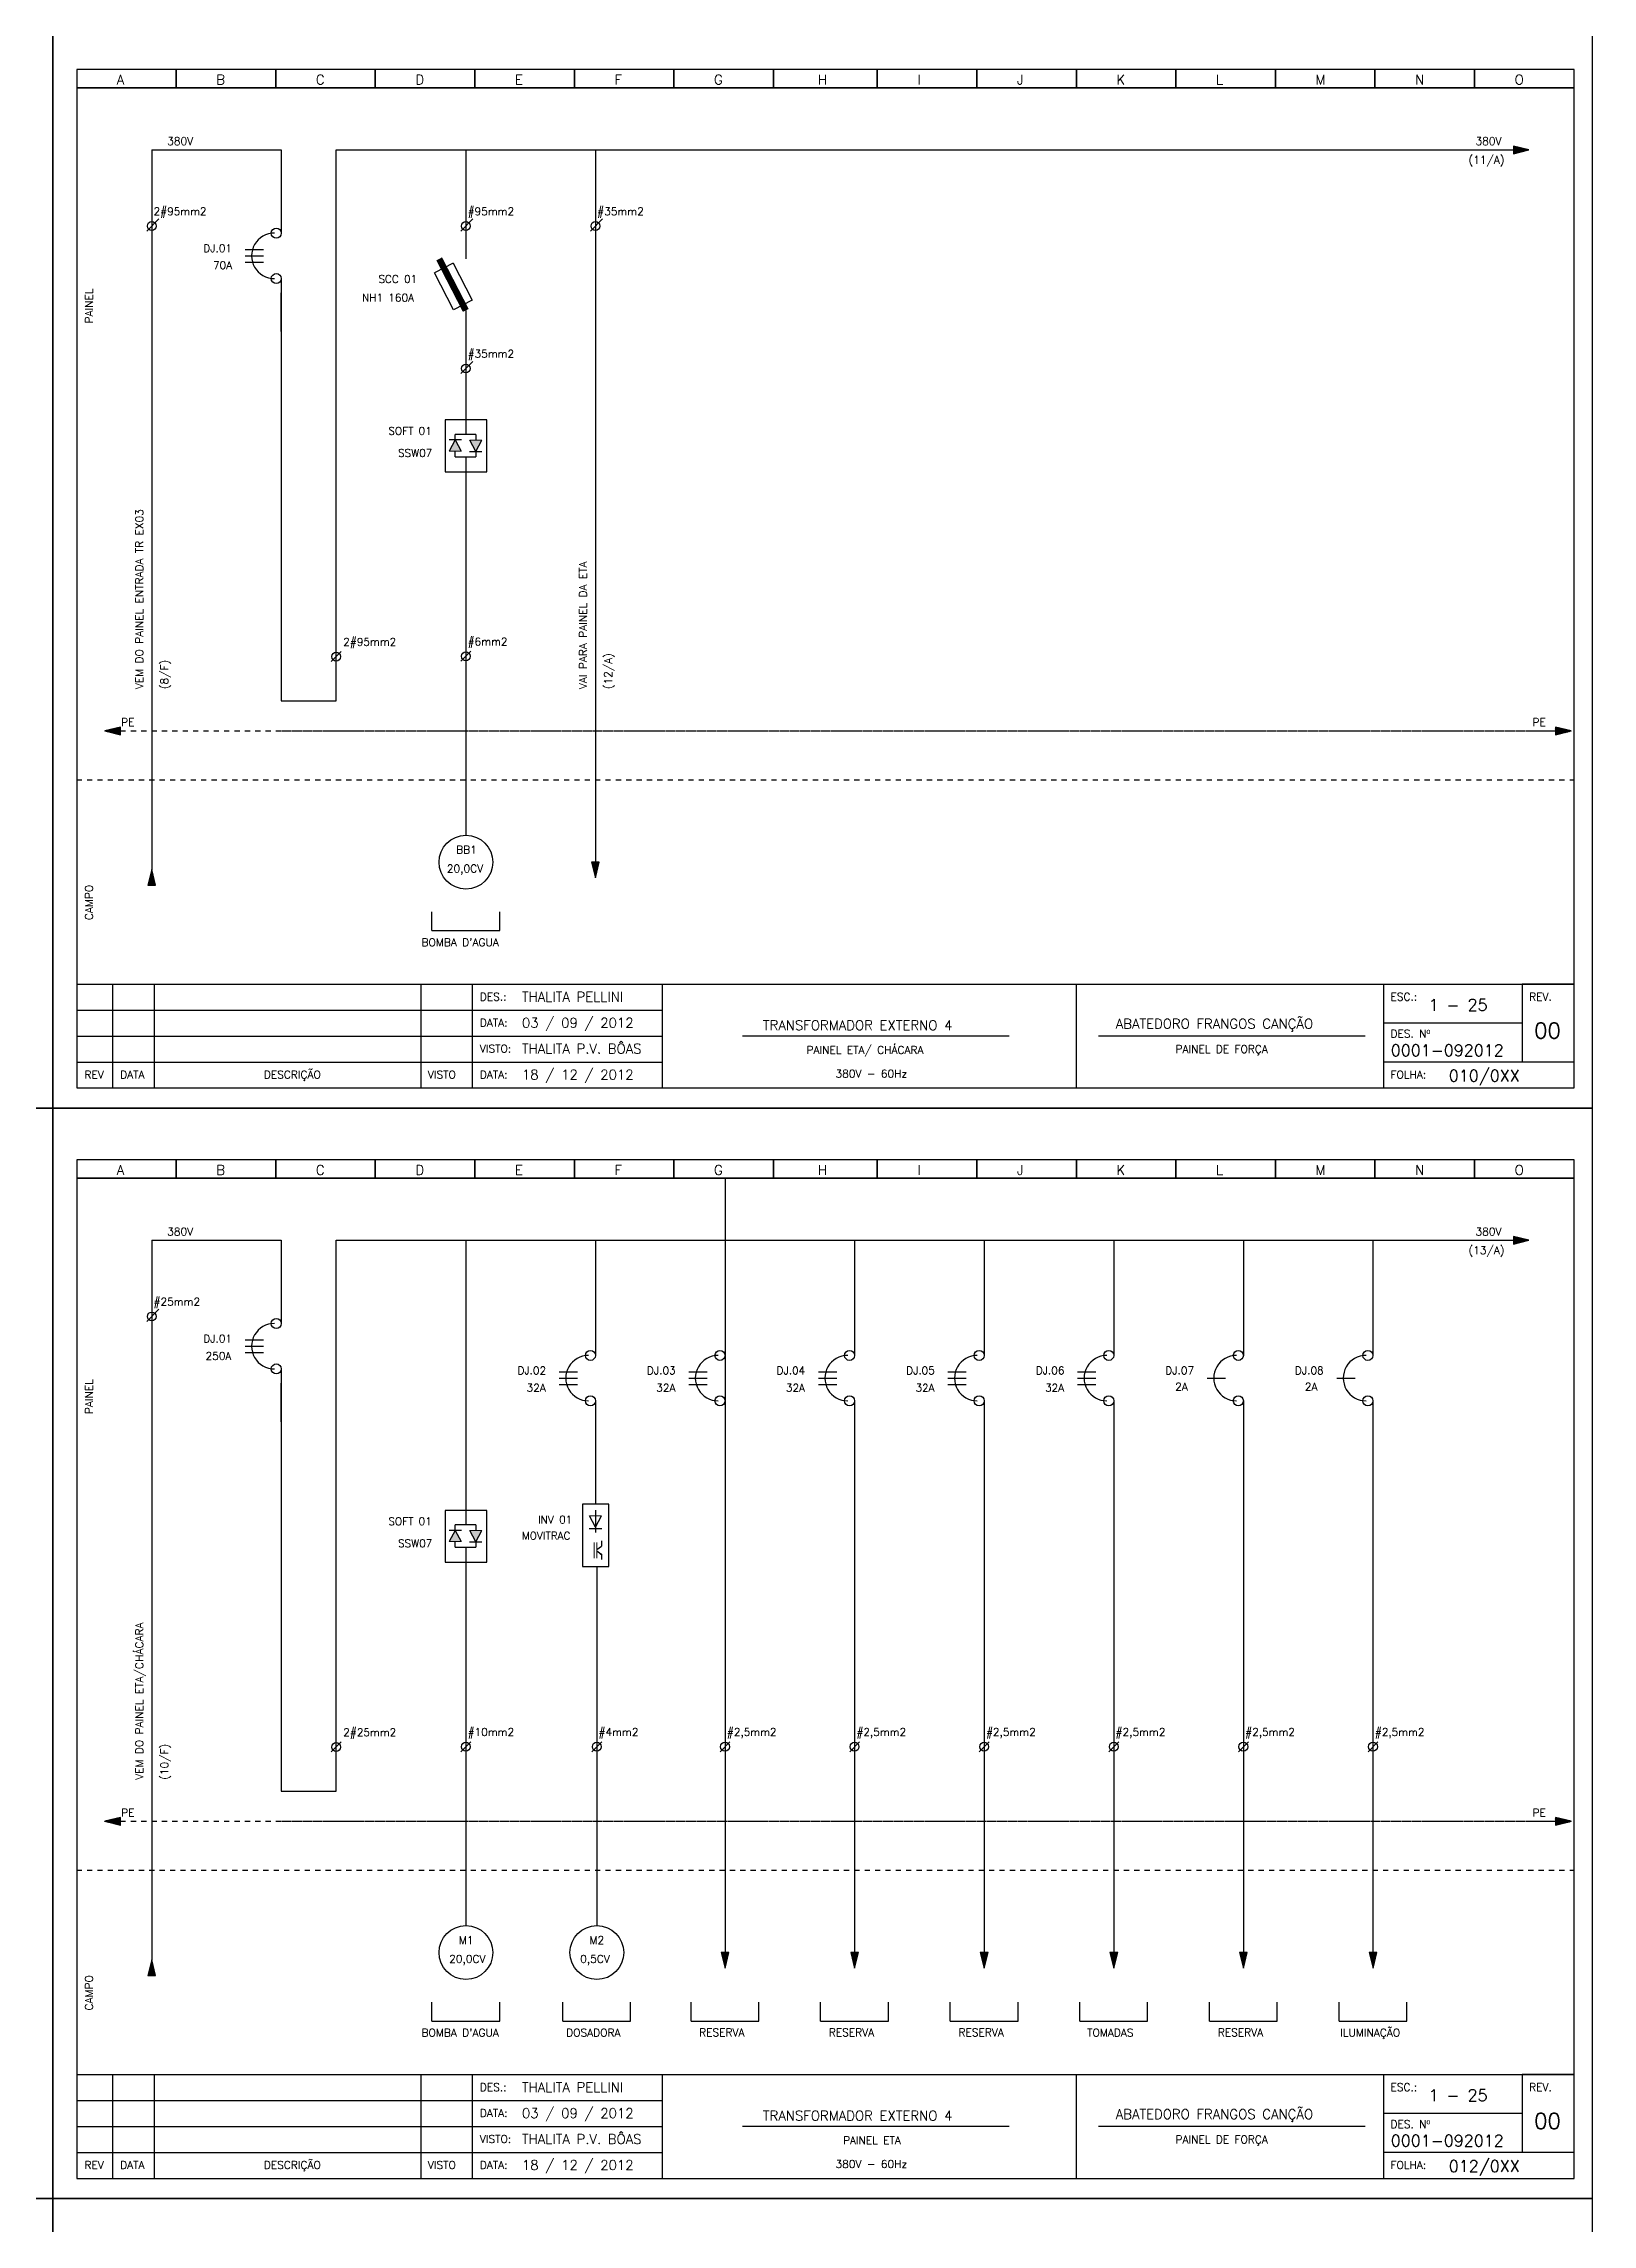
# Model space of a CAD drawing. Header units: millimetres. Extents: x 1974 to 2099, y 1386 to 1555.
# Drawn here: x 2003.63 to 2033.51, y 1428.03 to 1470.08 of the extents above; entities that cross this region are included whole.
import ezdxf

# ---------------------------------------------------------------- set-up
doc = ezdxf.new("R2010")
doc.units = ezdxf.units.MM
for name, pattern in [('DASHDOT2', [0.5, 0.25, -0.125, 0, -0.125]), ('DASHED', [0.75, 0.5, -0.25]), ('HIDDEN2', [0.1875, 0.125, -0.0625])]:
    doc.linetypes.add(name, pattern=pattern)
for name, color, linetype in [('ALIMENTAÇÃO', 6, 'Continuous'), ('CONECTOR_SAK', 2, 'Continuous'), ('DISJUNTOR', 5, 'Continuous'), ('EQUIPAMENTOS', 5, 'Continuous'), ('linhas', 6, 'Continuous'), ('MARGEM', 1, 'Continuous'), ('MOTORES', 5, 'Continuous'), ('PAINEL', 7, 'Continuous'), ('soft', 5, 'Continuous'), ('TERRA', 3, 'DASHED'), ('TEXTO', 4, 'Continuous'), ('TEXTO_2', 5, 'Continuous'), ('TIMBRE', 7, 'Continuous')]:
    doc.layers.add(name, color=color, linetype=linetype)
doc.styles.add('REGUA60', font='romans.shx', dxfattribs={"height": 2})
doc.styles.add('ROMANC', font='romanc.shx', dxfattribs={"height": 0.55})
doc.styles.add('ROMANS', font='romans.shx', dxfattribs={"height": 37})

# ---------------------------------------------------------------- blocks, each defined once
blk = doc.blocks.new('soft')
at = {"layer": 'soft'}
h = blk.add_hatch(color=7, dxfattribs=at)
h.paths.add_polyline_path([(-0.206, -0.385), (-0.323, -0.602), (-0.088, -0.602)])
h.paths.add_polyline_path([(0.194, -0.609), (0.312, -0.391), (0.077, -0.391)])
for p, q in [((0.403, 0), (-0.397, 0)), ((-0.397, 0), (-0.397, -1)), ((0.403, -1), (0.403, 0)), ((-0.206, -0.385), (-0.323, -0.602)), ((-0.206, -0.385), (-0.088, -0.602)), ((0.194, -0.609), (0.077, -0.391)), ((0.194, -0.609), (0.312, -0.391)), ((-0.397, -1), (0.403, -1))]:
    blk.add_line(p, q, dxfattribs=at)
at = {"layer": 'soft', "color": 7}
for p, q in [((0, 0), (0, -0.282)), ((-0.083, -0.385), (-0.323, -0.385)), ((-0.206, -0.385), (-0.206, -0.282)), ((0.194, -0.282), (-0.206, -0.282)), ((0.194, -0.282), (0.194, -0.391)), ((-0.206, -0.711), (-0.206, -0.602)), ((-0.206, -0.711), (0.194, -0.711)), ((0, -0.711), (0, -1)), ((0.072, -0.609), (0.312, -0.609)), ((0.194, -0.609), (0.194, -0.711))]:
    blk.add_line(p, q, dxfattribs=at)
at = {"layer": 'soft', "lineweight": 20}
for p, q in [((0.312, -0.391), (0.077, -0.391)), ((-0.323, -0.602), (-0.088, -0.602))]:
    blk.add_line(p, q, dxfattribs=at)

msp = doc.modelspace()

# ---------------------------------------------------------------- hatches: boundary and pattern name
msp.add_hatch(color=256).paths.add_polyline_path([(2014.387, 1440.971), (2014.381, 1440.962), (2014.375, 1440.953), (2014.392, 1440.954)])
at = {"layer": 'EQUIPAMENTOS'}
for points in [[(2032.283, 1468.034), (2031.983, 1468.109), (2031.983, 1467.959)], [(2005.79, 1453.859), (2005.715, 1454.159), (2005.64, 1453.859)], [(2005.79, 1453.859), (2005.715, 1454.159), (2005.64, 1453.859)], [(2014.199, 1454.301), (2014.274, 1454.001), (2014.349, 1454.301)], [(2032.283, 1447.009), (2031.983, 1447.084), (2031.983, 1446.934)], [(2005.79, 1432.834), (2005.715, 1433.134), (2005.64, 1432.834)], [(2005.79, 1432.834), (2005.715, 1433.134), (2005.64, 1432.834)], [(2016.699, 1433.276), (2016.774, 1432.976), (2016.849, 1433.276)], [(2019.199, 1433.276), (2019.274, 1432.976), (2019.349, 1433.276)], [(2021.699, 1433.276), (2021.774, 1432.976), (2021.849, 1433.276)], [(2024.199, 1433.276), (2024.274, 1432.976), (2024.349, 1433.276)], [(2026.699, 1433.276), (2026.774, 1432.976), (2026.849, 1433.276)], [(2029.199, 1433.276), (2029.274, 1432.976), (2029.349, 1433.276)]]:
    msp.add_hatch(color=256, dxfattribs=at).paths.add_polyline_path(points)
at = {"layer": 'TERRA'}
h = msp.add_hatch(dxfattribs=at)
h.set_pattern_fill('ANSI31', color=256, scale=0.004, angle=180, style=0)
h.set_pattern_definition([(225, (2062.0663817, 1505.45084864), (0.0003535533906, -0.0003535533906), [])])
h.paths.add_polyline_path([(2004.812, 1456.831), (2005.112, 1456.831), (2005.112, 1456.906)])
h.paths.add_polyline_path([(2005.112, 1456.756), (2005.112, 1456.831), (2004.812, 1456.831)])
h = msp.add_hatch(dxfattribs=at)
h.set_pattern_fill('ANSI31', color=256, scale=0.004, style=0)
h.set_pattern_definition([(45, (1975.8419275, 1408.2112611), (-0.0003535533906, 0.0003535533906), [])])
h.paths.add_polyline_path([(2033.096, 1456.831), (2032.796, 1456.831), (2032.796, 1456.756)])
h.paths.add_polyline_path([(2032.796, 1456.906), (2032.796, 1456.831), (2033.096, 1456.831)])
h = msp.add_hatch(dxfattribs=at)
h.set_pattern_fill('ANSI31', color=256, scale=0.004, angle=180, style=0)
h.set_pattern_definition([(225, (2062.0663817, 1484.42584864), (0.0003535533906, -0.0003535533906), [])])
h.paths.add_polyline_path([(2004.812, 1435.806), (2005.112, 1435.806), (2005.112, 1435.881)])
h.paths.add_polyline_path([(2005.112, 1435.731), (2005.112, 1435.806), (2004.812, 1435.806)])
h = msp.add_hatch(dxfattribs=at)
h.set_pattern_fill('ANSI31', color=256, scale=0.004, style=0)
h.set_pattern_definition([(45, (1975.8419275, 1387.1862611), (-0.0003535533906, 0.0003535533906), [])])
h.paths.add_polyline_path([(2033.096, 1435.806), (2032.796, 1435.806), (2032.796, 1435.731)])
h.paths.add_polyline_path([(2032.796, 1435.881), (2032.796, 1435.806), (2033.096, 1435.806)])

# ---------------------------------------------------------------- linework, layer by layer
for p, q in [((2007.517, 1466.115), (2007.87, 1466.115)), ((2007.517, 1465.992), (2007.87, 1465.992)), ((2007.517, 1465.869), (2007.87, 1465.869)), ((2011.12, 1452.98), (2011.12, 1453.344)), ((2012.427, 1452.98), (2012.427, 1453.344)), ((2011.12, 1452.98), (2012.427, 1452.98)), ((2033.152, 1451.947), (2032.152, 1451.947)), ((2007.517, 1445.09), (2007.87, 1445.09)), ((2007.517, 1444.967), (2007.87, 1444.967)), ((2007.517, 1444.844), (2007.87, 1444.844)), ((2013.576, 1444.475), (2013.929, 1444.475)), ((2016.076, 1444.475), (2016.429, 1444.475)), ((2018.576, 1444.475), (2018.929, 1444.475)), ((2021.075, 1444.475), (2021.429, 1444.475)), ((2023.575, 1444.475), (2023.929, 1444.475)), ((2013.576, 1444.352), (2013.929, 1444.352)), ((2013.576, 1444.23), (2013.929, 1444.23)), ((2016.076, 1444.352), (2016.429, 1444.352)), ((2016.076, 1444.23), (2016.429, 1444.23)), ((2018.576, 1444.352), (2018.929, 1444.352)), ((2018.576, 1444.23), (2018.929, 1444.23)), ((2021.075, 1444.352), (2021.429, 1444.352)), ((2021.075, 1444.23), (2021.429, 1444.23)), ((2023.575, 1444.352), (2023.929, 1444.352)), ((2023.575, 1444.23), (2023.929, 1444.23)), ((2026.075, 1444.353), (2026.428, 1444.353)), ((2028.575, 1444.353), (2028.928, 1444.353)), ((2014.274, 1441.479), (2014.157, 1441.696)), ((2014.274, 1441.806), (2014.274, 1441.377)), ((2014.274, 1441.479), (2014.392, 1441.696)), ((2014.396, 1441.444), (2014.156, 1441.444)), ((2014.3, 1441.045), (2014.392, 1441.111)), ((2014.392, 1441.212), (2014.392, 1441.111)), ((2014.3, 1441.02), (2014.381, 1440.962)), ((2014.375, 1440.953), (2014.381, 1440.962)), ((2014.392, 1440.954), (2014.375, 1440.953)), ((2014.381, 1440.962), (2014.387, 1440.971)), ((2014.387, 1440.971), (2014.392, 1440.954)), ((2014.392, 1440.954), (2014.392, 1440.853)), ((2011.12, 1431.955), (2011.12, 1432.319)), ((2012.427, 1431.955), (2012.427, 1432.319)), ((2013.645, 1431.955), (2013.645, 1432.319)), ((2014.952, 1431.955), (2014.952, 1432.319)), ((2016.119, 1431.955), (2016.119, 1432.319)), ((2017.426, 1431.955), (2017.426, 1432.319)), ((2018.619, 1431.955), (2018.619, 1432.319)), ((2019.926, 1431.955), (2019.926, 1432.319)), ((2021.119, 1431.955), (2021.119, 1432.319)), ((2022.426, 1431.955), (2022.426, 1432.319)), ((2023.619, 1431.955), (2023.619, 1432.319)), ((2024.926, 1431.955), (2024.926, 1432.319)), ((2026.119, 1431.955), (2026.119, 1432.319)), ((2027.426, 1431.955), (2027.426, 1432.319)), ((2028.618, 1431.955), (2028.618, 1432.319)), ((2029.925, 1431.955), (2029.925, 1432.319)), ((2011.12, 1431.955), (2012.427, 1431.955)), ((2013.645, 1431.955), (2014.952, 1431.955)), ((2016.119, 1431.955), (2017.426, 1431.955)), ((2018.619, 1431.955), (2019.926, 1431.955)), ((2021.119, 1431.955), (2022.426, 1431.955)), ((2023.619, 1431.955), (2024.926, 1431.955)), ((2026.119, 1431.955), (2027.426, 1431.955)), ((2028.618, 1431.955), (2029.925, 1431.955)), ((2033.152, 1430.922), (2032.152, 1430.922))]:
    msp.add_line(p, q)
at = {"lineweight": 20}
msp.add_line((2014.157, 1441.696), (2014.392, 1441.696), dxfattribs=at)
at = {"color": 0, "lineweight": 20}
for p, q in [((2014.248, 1441.185), (2014.248, 1440.879)), ((2014.3, 1441.185), (2014.3, 1440.879))]:
    msp.add_line(p, q, dxfattribs=at)
at = {"layer": 'ALIMENTAÇÃO', "color": 6}
for p, q in [((2008.215, 1468.034), (2008.215, 1466.43)), ((2011.774, 1468.034), (2011.774, 1465.934)), ((2014.274, 1468.034), (2014.274, 1454.301)), ((2008.215, 1465.554), (2008.215, 1457.411)), ((2011.774, 1464.939), (2011.774, 1462.827)), ((2011.774, 1462.116), (2011.774, 1458.27)), ((2011.774, 1458.27), (2011.774, 1454.821)), ((2016.774, 1448.209), (2016.774, 1433.276)), ((2008.215, 1447.009), (2008.215, 1445.405)), ((2011.774, 1447.009), (2011.774, 1441.52)), ((2014.274, 1447.009), (2014.274, 1444.79)), ((2016.774, 1447.009), (2016.774, 1444.79)), ((2019.274, 1447.009), (2019.274, 1444.79)), ((2021.773, 1447.009), (2021.774, 1444.79)), ((2024.273, 1447.009), (2024.273, 1444.79)), ((2026.773, 1447.009), (2026.773, 1444.79)), ((2029.273, 1447.009), (2029.273, 1444.79)), ((2008.215, 1444.529), (2008.215, 1436.386)), ((2014.274, 1443.914), (2014.274, 1441.919)), ((2019.274, 1443.914), (2019.274, 1433.276)), ((2021.774, 1443.914), (2021.774, 1433.276)), ((2024.273, 1443.914), (2024.273, 1433.276)), ((2026.773, 1443.914), (2026.773, 1433.276)), ((2029.273, 1443.914), (2029.273, 1433.276)), ((2014.274, 1441.696), (2014.274, 1441.489)), ((2014.274, 1441.696), (2014.274, 1441.645)), ((2014.274, 1441.696), (2014.274, 1441.533)), ((2014.274, 1441.696), (2014.274, 1441.533)), ((2014.274, 1441.696), (2014.274, 1441.444)), ((2011.774, 1441.091), (2011.774, 1437.245)), ((2014.3, 1440.719), (2014.3, 1437.245)), ((2011.774, 1437.245), (2011.774, 1433.796)), ((2014.3, 1437.245), (2014.3, 1433.796))]:
    msp.add_line(p, q, dxfattribs=at)
at = {"layer": 'ALIMENTAÇÃO'}
for p, q in [((2009.274, 1457.411), (2009.274, 1468.034)), ((2008.215, 1457.411), (2009.274, 1457.411)), ((2009.274, 1436.386), (2009.274, 1447.009)), ((2014.274, 1441.696), (2014.274, 1441.444)), ((2008.215, 1436.386), (2009.274, 1436.386))]:
    msp.add_line(p, q, dxfattribs=at)
at = {"layer": 'CONECTOR_SAK'}
for p, q in [((2005.851, 1466.705), (2005.62, 1466.471)), ((2011.91, 1466.705), (2011.679, 1466.471)), ((2014.41, 1466.705), (2014.179, 1466.471)), ((2011.91, 1463.957), (2011.679, 1463.723)), ((2009.37, 1458.361), (2009.179, 1458.168)), ((2011.87, 1458.367), (2011.679, 1458.174)), ((2005.851, 1445.68), (2005.62, 1445.446)), ((2009.37, 1437.336), (2009.179, 1437.143)), ((2011.87, 1437.342), (2011.679, 1437.149)), ((2014.395, 1437.342), (2014.205, 1437.149)), ((2016.87, 1437.342), (2016.679, 1437.149)), ((2019.369, 1437.342), (2019.179, 1437.149)), ((2021.869, 1437.342), (2021.679, 1437.149)), ((2024.369, 1437.342), (2024.178, 1437.149)), ((2026.869, 1437.342), (2026.678, 1437.149)), ((2029.369, 1437.342), (2029.178, 1437.149))]:
    msp.add_line(p, q, dxfattribs=at)
for centre in [(2005.715, 1466.567), (2011.774, 1466.567), (2014.274, 1466.567), (2011.774, 1463.819), (2009.274, 1458.264), (2011.774, 1458.27), (2005.715, 1445.542), (2009.274, 1437.239), (2011.774, 1437.245), (2014.3, 1437.245), (2016.774, 1437.245), (2019.274, 1437.245), (2021.774, 1437.245), (2024.273, 1437.245), (2026.773, 1437.245), (2029.273, 1437.245)]:
    msp.add_circle(centre, 0.0846, dxfattribs=at)
at = {"layer": 'DISJUNTOR', "const_width": 0.126}
msp.add_lwpolyline([(2011.774, 1464.939), (2011.26, 1465.934)], dxfattribs=at)
at = {"layer": 'DISJUNTOR'}
for centre in [(2008.118, 1466.43), (2008.118, 1465.554), (2008.118, 1445.405), (2014.177, 1444.79), (2016.677, 1444.79), (2019.177, 1444.79), (2021.676, 1444.79), (2024.176, 1444.79), (2026.676, 1444.79), (2029.176, 1444.79), (2008.118, 1444.529), (2014.177, 1443.914), (2016.677, 1443.914), (2019.177, 1443.914), (2021.676, 1443.914), (2024.176, 1443.914), (2026.676, 1443.914), (2029.176, 1443.914)]:
    msp.add_circle(centre, 0.097, dxfattribs=at)
for centre in [(2008.08, 1465.992), (2008.08, 1444.967), (2014.14, 1444.352), (2016.639, 1444.352), (2019.139, 1444.352), (2021.639, 1444.352), (2024.139, 1444.352), (2026.639, 1444.353), (2029.138, 1444.353)]:
    msp.add_arc(centre, 0.438, 89.8656, 270.134, dxfattribs=at)
at = {"layer": 'EQUIPAMENTOS'}
for p, q in [((2005.715, 1468.034), (2008.215, 1468.034)), ((2009.274, 1468.034), (2031.983, 1468.034)), ((2011.529, 1465.848), (2011.173, 1465.665)), ((2011.539, 1464.954), (2011.173, 1465.665)), ((2011.529, 1465.848), (2011.895, 1465.136)), ((2011.895, 1465.136), (2011.539, 1464.954)), ((2005.715, 1447.009), (2008.215, 1447.009)), ((2009.274, 1447.009), (2032.283, 1447.009))]:
    msp.add_line(p, q, dxfattribs=at)
for points in [[(2031.983, 1467.959), (2032.283, 1468.034), (2031.983, 1468.109), (2031.983, 1467.959)], [(2005.79, 1453.859), (2005.715, 1454.159), (2005.64, 1453.859), (2005.79, 1453.859)], [(2014.199, 1454.301), (2014.274, 1454.001), (2014.349, 1454.301), (2014.199, 1454.301)], [(2031.983, 1446.934), (2032.283, 1447.009), (2031.983, 1447.084), (2031.983, 1446.934)], [(2005.79, 1432.834), (2005.715, 1433.134), (2005.64, 1432.834), (2005.79, 1432.834)], [(2016.699, 1433.276), (2016.774, 1432.976), (2016.849, 1433.276), (2016.699, 1433.276)], [(2019.199, 1433.276), (2019.274, 1432.976), (2019.349, 1433.276), (2019.199, 1433.276)], [(2021.699, 1433.276), (2021.774, 1432.976), (2021.849, 1433.276), (2021.699, 1433.276)], [(2024.199, 1433.276), (2024.274, 1432.976), (2024.349, 1433.276), (2024.199, 1433.276)], [(2026.699, 1433.276), (2026.774, 1432.976), (2026.849, 1433.276), (2026.699, 1433.276)], [(2029.199, 1433.276), (2029.274, 1432.976), (2029.349, 1433.276), (2029.199, 1433.276)]]:
    msp.add_lwpolyline(points, dxfattribs=at)
msp.add_lwpolyline([(2014.022, 1440.719), (2014.532, 1440.719), (2014.532, 1441.919), (2014.022, 1441.919)], close=True, dxfattribs=at)
at = {"layer": 'linhas', "color": 6}
for p, q in [((2008.215, 1464.532), (2008.215, 1465.279)), ((2008.215, 1443.507), (2008.215, 1444.254))]:
    msp.add_line(p, q, dxfattribs=at)
at = {"layer": 'MARGEM', "color": 7}
for points in [[(1974.106, 1449.559), (2003.806, 1449.559), (2003.806, 1470.584), (1974.106, 1470.584)], [(2003.806, 1449.559), (2033.506, 1449.559), (2033.506, 1470.584), (2003.806, 1470.584)], [(1974.106, 1428.534), (2003.806, 1428.534), (2003.806, 1449.559), (1974.106, 1449.559)], [(2003.806, 1428.534), (2033.506, 1428.534), (2033.506, 1449.559), (2003.806, 1449.559)], [(1974.106, 1407.509), (2003.806, 1407.509), (2003.806, 1428.534), (1974.106, 1428.534)], [(2003.806, 1407.509), (2033.506, 1407.509), (2033.506, 1428.534), (2003.806, 1428.534)]]:
    msp.add_lwpolyline(points, close=True, dxfattribs=at)
at = {"layer": 'MOTORES'}
for centre in [(2011.777, 1454.301), (2011.777, 1433.276), (2014.302, 1433.276)]:
    msp.add_circle(centre, 0.519, dxfattribs=at)
at = {"layer": 'PAINEL', "color": 12, "linetype": 'HIDDEN2', "ltscale": 0.005}
for p, q in [((2004.268, 1455.891), (2033.152, 1455.891)), ((2004.268, 1434.866), (2033.152, 1434.866))]:
    msp.add_line(p, q, dxfattribs=at)
at = {"layer": 'soft'}
for p, q in [((2005.715, 1468.034), (2005.715, 1454.159)), ((2005.715, 1447.009), (2005.715, 1433.134))]:
    msp.add_line(p, q, dxfattribs=at)
at = {"layer": 'TERRA', "linetype": 'DASHDOT2', "ltscale": 0.0025}
for p, q in [((2005.112, 1456.831), (2032.796, 1456.831)), ((2005.112, 1456.831), (2032.796, 1456.831)), ((2008.223, 1456.831), (2033.096, 1456.831)), ((2005.112, 1435.806), (2032.796, 1435.806)), ((2005.112, 1435.806), (2032.796, 1435.806)), ((2008.223, 1435.806), (2033.096, 1435.806))]:
    msp.add_line(p, q, dxfattribs=at)
at = {"layer": 'TERRA'}
for points in [[(2005.112, 1456.906), (2004.812, 1456.831), (2005.112, 1456.756), (2005.112, 1456.906)], [(2005.112, 1456.906), (2004.812, 1456.831), (2005.112, 1456.756), (2005.112, 1456.906)], [(2032.796, 1456.756), (2033.096, 1456.831), (2032.796, 1456.906), (2032.796, 1456.756)], [(2032.796, 1456.756), (2033.096, 1456.831), (2032.796, 1456.906), (2032.796, 1456.756)], [(2005.112, 1435.881), (2004.812, 1435.806), (2005.112, 1435.731), (2005.112, 1435.881)], [(2005.112, 1435.881), (2004.812, 1435.806), (2005.112, 1435.731), (2005.112, 1435.881)], [(2032.796, 1435.731), (2033.096, 1435.806), (2032.796, 1435.881), (2032.796, 1435.731)], [(2032.796, 1435.731), (2033.096, 1435.806), (2032.796, 1435.881), (2032.796, 1435.731)]]:
    msp.add_lwpolyline(points, dxfattribs=at)
at = {"layer": 'TIMBRE', "color": 12}
for p, q in [((2033.152, 1469.584), (2004.268, 1469.584)), ((2033.152, 1448.559), (2004.268, 1448.559))]:
    msp.add_line(p, q, dxfattribs=at)
at = {"layer": 'TIMBRE'}
for p, q in [((2004.268, 1451.947), (2033.152, 1451.947)), ((2004.968, 1449.947), (2004.968, 1451.947)), ((2005.768, 1449.947), (2005.768, 1451.947)), ((2010.906, 1451.947), (2010.906, 1449.947)), ((2011.906, 1449.947), (2011.906, 1451.947)), ((2015.559, 1451.947), (2015.559, 1449.947)), ((2023.549, 1451.947), (2023.549, 1449.947)), ((2029.477, 1451.947), (2029.477, 1449.947)), ((2032.152, 1451.947), (2032.152, 1450.447)), ((2004.268, 1451.447), (2015.559, 1451.447)), ((2032.152, 1451.197), (2029.477, 1451.197)), ((2004.268, 1450.947), (2015.559, 1450.947)), ((2022.253, 1450.947), (2017.109, 1450.947)), ((2029.124, 1450.947), (2023.98, 1450.947)), ((2004.268, 1450.447), (2015.559, 1450.447)), ((2033.152, 1450.447), (2029.477, 1450.447)), ((2004.268, 1430.922), (2033.152, 1430.922)), ((2004.968, 1428.922), (2004.968, 1430.922)), ((2005.768, 1428.922), (2005.768, 1430.922)), ((2010.906, 1430.922), (2010.906, 1428.922)), ((2011.906, 1428.922), (2011.906, 1430.922)), ((2015.559, 1430.922), (2015.559, 1428.922)), ((2023.549, 1430.922), (2023.549, 1428.922)), ((2029.477, 1430.922), (2029.477, 1428.922)), ((2032.152, 1430.922), (2032.152, 1429.422)), ((2004.268, 1430.422), (2015.559, 1430.422)), ((2032.152, 1430.172), (2029.477, 1430.172)), ((2004.268, 1429.922), (2015.559, 1429.922)), ((2022.253, 1429.922), (2017.109, 1429.922)), ((2029.124, 1429.922), (2023.98, 1429.922)), ((2004.268, 1429.422), (2015.559, 1429.422)), ((2033.152, 1429.422), (2029.477, 1429.422))]:
    msp.add_line(p, q, dxfattribs=at)
at = {"layer": 'TIMBRE', "color": 12}
for points in [[(2004.268, 1469.234), (2006.188, 1469.234), (2006.188, 1469.584), (2004.268, 1469.584)], [(2004.268, 1449.947), (2033.152, 1449.947), (2033.152, 1469.234), (2004.268, 1469.234)], [(2006.188, 1469.234), (2008.108, 1469.234), (2008.108, 1469.584), (2006.188, 1469.584)], [(2008.108, 1469.234), (2010.028, 1469.234), (2010.028, 1469.584), (2008.108, 1469.584)], [(2010.028, 1469.234), (2011.948, 1469.234), (2011.948, 1469.584), (2010.028, 1469.584)], [(2011.948, 1469.234), (2013.868, 1469.234), (2013.868, 1469.584), (2011.948, 1469.584)], [(2013.868, 1469.234), (2015.788, 1469.234), (2015.788, 1469.584), (2013.868, 1469.584)], [(2015.788, 1469.234), (2017.708, 1469.234), (2017.708, 1469.584), (2015.788, 1469.584)], [(2017.708, 1469.234), (2019.712, 1469.234), (2019.712, 1469.584), (2017.708, 1469.584)], [(2019.712, 1469.234), (2021.632, 1469.234), (2021.632, 1469.584), (2019.712, 1469.584)], [(2021.632, 1469.234), (2023.552, 1469.234), (2023.552, 1469.584), (2021.632, 1469.584)], [(2023.552, 1469.234), (2025.472, 1469.234), (2025.472, 1469.584), (2023.552, 1469.584)], [(2025.472, 1469.234), (2027.392, 1469.234), (2027.392, 1469.584), (2025.472, 1469.584)], [(2027.392, 1469.234), (2029.312, 1469.234), (2029.312, 1469.584), (2027.392, 1469.584)], [(2029.312, 1469.234), (2031.232, 1469.234), (2031.232, 1469.584), (2029.312, 1469.584)], [(2031.232, 1469.234), (2033.152, 1469.234), (2033.152, 1469.584), (2031.232, 1469.584)], [(2004.268, 1448.209), (2006.188, 1448.209), (2006.188, 1448.559), (2004.268, 1448.559)], [(2004.268, 1428.922), (2033.152, 1428.922), (2033.152, 1448.209), (2004.268, 1448.209)], [(2006.188, 1448.209), (2008.108, 1448.209), (2008.108, 1448.559), (2006.188, 1448.559)], [(2008.108, 1448.209), (2010.028, 1448.209), (2010.028, 1448.559), (2008.108, 1448.559)], [(2010.028, 1448.209), (2011.948, 1448.209), (2011.948, 1448.559), (2010.028, 1448.559)], [(2011.948, 1448.209), (2013.868, 1448.209), (2013.868, 1448.559), (2011.948, 1448.559)], [(2013.868, 1448.209), (2015.788, 1448.209), (2015.788, 1448.559), (2013.868, 1448.559)], [(2015.788, 1448.209), (2017.708, 1448.209), (2017.708, 1448.559), (2015.788, 1448.559)], [(2017.708, 1448.209), (2019.712, 1448.209), (2019.712, 1448.559), (2017.708, 1448.559)], [(2019.712, 1448.209), (2021.632, 1448.209), (2021.632, 1448.559), (2019.712, 1448.559)], [(2021.632, 1448.209), (2023.552, 1448.209), (2023.552, 1448.559), (2021.632, 1448.559)], [(2023.552, 1448.209), (2025.472, 1448.209), (2025.472, 1448.559), (2023.552, 1448.559)], [(2025.472, 1448.209), (2027.392, 1448.209), (2027.392, 1448.559), (2025.472, 1448.559)], [(2027.392, 1448.209), (2029.312, 1448.209), (2029.312, 1448.559), (2027.392, 1448.559)], [(2029.312, 1448.209), (2031.232, 1448.209), (2031.232, 1448.559), (2029.312, 1448.559)], [(2031.232, 1448.209), (2033.152, 1448.209), (2033.152, 1448.559), (2031.232, 1448.559)]]:
    msp.add_lwpolyline(points, close=True, dxfattribs=at)

# ---------------------------------------------------------------- block references
at = {"layer": 'soft'}
for p in [(2011.774, 1462.827), (2011.774, 1441.802)]:
    msp.add_blockref('soft', p, dxfattribs=at)

# ---------------------------------------------------------------- texts
at = {"style": 'ROMANS'}
for s, p in [('ESC.:', (2029.613, 1451.63)), ('REV.', (2032.289, 1451.63)), ('PAINEL ETA/ CHÁCARA', (2018.347, 1450.606)), ('PAINEL DE FORÇA', (2025.464, 1450.621)), ('DES. Nº', (2029.613, 1450.917)), ('380V - 60Hz', (2018.904, 1450.148)), ('FOLHA:', (2029.613, 1450.13)), ('ESC.:', (2029.613, 1430.605)), ('REV.', (2032.289, 1430.605)), ('PAINEL ETA', (2019.05, 1429.58)), ('PAINEL DE FORÇA', (2025.464, 1429.596)), ('DES. Nº', (2029.613, 1429.892)), ('380V - 60Hz', (2018.904, 1429.123)), ('FOLHA:', (2029.613, 1429.105))]:
    msp.add_text(s, height=0.15, dxfattribs=at).set_placement(p)
at = {"layer": 'TEXTO'}
for s, height, style, p in [('A', 0.188, 'ROMANS', (2005.041, 1469.297)), ('B', 0.188, 'ROMANS', (2006.961, 1469.297)), ('C', 0.188, 'ROMANS', (2008.881, 1469.297)), ('D', 0.188, 'ROMANS', (2010.801, 1469.297)), ('E', 0.188, 'ROMANS', (2012.721, 1469.297)), ('F', 0.188, 'ROMANS', (2014.641, 1469.297)), ('G', 0.188, 'ROMANS', (2016.561, 1469.297)), ('H', 0.188, 'ROMANS', (2018.565, 1469.297)), ('I', 0.188, 'ROMANS', (2020.485, 1469.297)), ('J', 0.188, 'ROMANS', (2022.405, 1469.297)), ('K', 0.188, 'ROMANS', (2024.325, 1469.297)), ('L', 0.188, 'ROMANS', (2026.245, 1469.297)), ('M', 0.188, 'ROMANS', (2028.165, 1469.297)), ('N', 0.188, 'ROMANS', (2030.085, 1469.297)), ('O', 0.188, 'ROMANS', (2032.005, 1469.297)), ('380V', 0.15, 'ROMANS', (2006.01, 1468.128)), ('380V', 0.15, 'ROMANS', (2031.251, 1468.128)), ('(11/A)', 0.15, 'ROMANS', (2031.115, 1467.768)), ('2#95mm2', 0.148, 'ROMANS', (2005.752, 1466.777)), ('#95mm2', 0.148, 'ROMANS', (2011.811, 1466.777)), ('#35mm2', 0.148, 'ROMANS', (2014.311, 1466.777)), ('DJ.01', 0.148, 'ROMANS', (2006.711, 1466.065)), ('70A', 0.148, 'ROMANS', (2006.898, 1465.738)), ('SCC 01', 0.148, 'ROMANS', (2010.088, 1465.471)), ('NH1 160A', 0.148, 'ROMANS', (2009.772, 1465.112)), ('#35mm2', 0.148, 'ROMANS', (2011.811, 1464.029)), ('SOFT 01', 0.148, 'ROMANS', (2010.28, 1462.543)), ('SSW07', 0.148, 'ROMANS', (2010.467, 1462.117)), ('2#95mm2', 0.148, 'ROMANS', (2009.411, 1458.474)), ('#6mm2', 0.148, 'ROMANS', (2011.811, 1458.48)), ('PE', 0.15, 'ROMANS', (2005.124, 1456.925)), ('PE', 0.15, 'ROMANS', (2032.351, 1456.925)), ('BB1', 0.15, 'REGUA60', (2011.591, 1454.465)), ('20,0CV', 0.15, 'REGUA60', (2011.409, 1454.103)), ("BOMBA D'AGUA", 0.15, 'REGUA60', (2010.919, 1452.68)), ('THALITA PELLINI', 0.1875, 'ROMANS', (2012.857, 1451.61)), ('03 / 09 / 2012', 0.1875, 'ROMANS', (2012.857, 1451.11)), ('THALITA P.V. BÔAS', 0.1875, 'ROMANS', (2012.857, 1450.61)), ('18 / 12 / 2012', 0.1875, 'ROMANS', (2012.857, 1450.11)), ('A', 0.188, 'ROMANS', (2005.041, 1448.272)), ('B', 0.188, 'ROMANS', (2006.961, 1448.272)), ('C', 0.188, 'ROMANS', (2008.881, 1448.272)), ('D', 0.188, 'ROMANS', (2010.801, 1448.272)), ('E', 0.188, 'ROMANS', (2012.721, 1448.272)), ('F', 0.188, 'ROMANS', (2014.641, 1448.272)), ('G', 0.188, 'ROMANS', (2016.561, 1448.272)), ('H', 0.188, 'ROMANS', (2018.565, 1448.272)), ('I', 0.188, 'ROMANS', (2020.485, 1448.272)), ('J', 0.188, 'ROMANS', (2022.405, 1448.272)), ('K', 0.188, 'ROMANS', (2024.325, 1448.272)), ('L', 0.188, 'ROMANS', (2026.245, 1448.272)), ('M', 0.188, 'ROMANS', (2028.165, 1448.272)), ('N', 0.188, 'ROMANS', (2030.085, 1448.272)), ('O', 0.188, 'ROMANS', (2032.005, 1448.272)), ('380V', 0.15, 'ROMANS', (2006.01, 1447.103)), ('380V', 0.15, 'ROMANS', (2031.251, 1447.103)), ('(13/A)', 0.15, 'ROMANS', (2031.115, 1446.743)), ('#25mm2', 0.148, 'ROMANS', (2005.752, 1445.752)), ('DJ.01', 0.148, 'ROMANS', (2006.711, 1445.04)), ('250A', 0.148, 'ROMANS', (2006.755, 1444.706)), ('DJ.02', 0.148, 'ROMANS', (2012.77, 1444.425)), ('DJ.03', 0.148, 'ROMANS', (2015.269, 1444.425)), ('DJ.04', 0.148, 'ROMANS', (2017.769, 1444.425)), ('DJ.05', 0.148, 'ROMANS', (2020.269, 1444.425)), ('DJ.06', 0.148, 'ROMANS', (2022.769, 1444.425)), ('DJ.07', 0.148, 'ROMANS', (2025.269, 1444.425)), ('DJ.08', 0.148, 'ROMANS', (2027.769, 1444.425)), ('32A', 0.148, 'ROMANS', (2012.948, 1444.091)), ('32A', 0.148, 'ROMANS', (2015.448, 1444.091)), ('32A', 0.148, 'ROMANS', (2017.948, 1444.091)), ('32A', 0.148, 'ROMANS', (2020.448, 1444.091)), ('32A', 0.148, 'ROMANS', (2022.948, 1444.091)), ('2A', 0.148, 'ROMANS', (2025.461, 1444.112)), ('2A', 0.148, 'ROMANS', (2027.961, 1444.112)), ('SOFT 01', 0.148, 'ROMANS', (2010.28, 1441.518)), ('INV 01', 0.148, 'ROMANS', (2013.167, 1441.551)), ('SSW07', 0.148, 'ROMANS', (2010.467, 1441.092)), ('MOVITRAC', 0.148, 'ROMANS', (2012.854, 1441.238)), ('2#25mm2', 0.148, 'ROMANS', (2009.411, 1437.449)), ('#10mm2', 0.148, 'ROMANS', (2011.811, 1437.455)), ('#4mm2', 0.148, 'ROMANS', (2014.336, 1437.455)), ('#2,5mm2', 0.148, 'ROMANS', (2016.811, 1437.455)), ('#2,5mm2', 0.148, 'ROMANS', (2019.31, 1437.455)), ('#2,5mm2', 0.148, 'ROMANS', (2021.81, 1437.455)), ('#2,5mm2', 0.148, 'ROMANS', (2024.31, 1437.455)), ('#2,5mm2', 0.148, 'ROMANS', (2026.81, 1437.455)), ('#2,5mm2', 0.148, 'ROMANS', (2029.31, 1437.455)), ('PE', 0.15, 'ROMANS', (2005.124, 1435.9)), ('PE', 0.15, 'ROMANS', (2032.351, 1435.9)), ('M1', 0.15, 'REGUA60', (2011.637, 1433.44)), ('M2', 0.15, 'REGUA60', (2014.163, 1433.44)), ('20,0CV', 0.15, 'REGUA60', (2011.453, 1433.078)), ('0,5CV', 0.15, 'REGUA60', (2013.979, 1433.078)), ("BOMBA D'AGUA", 0.15, 'REGUA60', (2010.919, 1431.655)), ('DOSADORA', 0.15, 'REGUA60', (2013.712, 1431.655)), ('RESERVA', 0.15, 'REGUA60', (2016.278, 1431.66)), ('RESERVA', 0.15, 'REGUA60', (2018.778, 1431.66)), ('RESERVA', 0.15, 'REGUA60', (2021.278, 1431.66)), ('TOMADAS', 0.15, 'REGUA60', (2023.758, 1431.655)), ('RESERVA', 0.15, 'REGUA60', (2026.278, 1431.66)), ('ILUMINAÇÃO', 0.15, 'REGUA60', (2028.643, 1431.655)), ('THALITA PELLINI', 0.1875, 'ROMANS', (2012.857, 1430.585)), ('03 / 09 / 2012', 0.1875, 'ROMANS', (2012.857, 1430.085)), ('THALITA P.V. BÔAS', 0.1875, 'ROMANS', (2012.857, 1429.585)), ('18 / 12 / 2012', 0.1875, 'ROMANS', (2012.857, 1429.085))]:
    msp.add_text(s, height=height, dxfattribs=dict(at, style=style)).set_placement(p)
at = {"layer": 'TEXTO', "style": 'REGUA60'}
for s, p in [('PAINEL', (2004.582, 1464.685)), ('VEM DO PAINEL ENTRADA TR EX03', (2005.55, 1457.634)), ('VAI PARA PAINEL DA ETA', (2014.11, 1457.634)), ('(12/A)', (2014.594, 1457.634)), ('(8/F)', (2006.035, 1457.634)), ('CAMPO', (2004.582, 1453.184)), ('PAINEL', (2004.582, 1443.66)), ('VEM DO PAINEL ETA/CHÁCARA', (2005.55, 1436.609)), ('(10/F)', (2006.035, 1436.609)), ('CAMPO', (2004.582, 1432.159))]:
    msp.add_text(s, height=0.15, rotation=90, dxfattribs=at).set_placement(p)
at = {"layer": 'TEXTO', "color": 150, "style": 'ROMANS'}
for s, height, p in [('DES.:', 0.15, (2012.042, 1451.63)), ('1 - 25', 0.225, (2030.347, 1451.437)), ('DATA:', 0.15, (2012.042, 1451.13)), ('00', 0.3, (2032.38, 1450.903)), ('VISTO:', 0.15, (2012.042, 1450.63)), ('0001-092012', 0.225, (2029.617, 1450.561)), ('DESCRIÇÃO', 0.15, (2007.88, 1450.13)), ('010/0XX', 0.225, (2030.736, 1450.071)), ('REV', 0.15, (2004.416, 1450.13)), ('DATA', 0.15, (2005.104, 1450.13)), ('VISTO', 0.15, (2011.042, 1450.13)), ('DATA:', 0.15, (2012.042, 1450.13)), ('DES.:', 0.15, (2012.042, 1430.605)), ('1 - 25', 0.225, (2030.347, 1430.412)), ('DATA:', 0.15, (2012.042, 1430.105)), ('00', 0.3, (2032.38, 1429.878)), ('VISTO:', 0.15, (2012.042, 1429.605)), ('0001-092012', 0.225, (2029.617, 1429.536)), ('DESCRIÇÃO', 0.15, (2007.88, 1429.105)), ('012/0XX', 0.225, (2030.736, 1429.046)), ('REV', 0.15, (2004.416, 1429.105)), ('DATA', 0.15, (2005.104, 1429.105)), ('VISTO', 0.15, (2011.042, 1429.105)), ('DATA:', 0.15, (2012.042, 1429.105))]:
    msp.add_text(s, height=height, dxfattribs=at).set_placement(p)
at = {"layer": 'TEXTO_2', "style": 'ROMANC'}
for s, p in [('TRANSFORMADOR EXTERNO 4', (2017.505, 1451.063)), ('ABATEDORO FRANGOS CANÇÃO', (2024.31, 1451.091)), ('TRANSFORMADOR EXTERNO 4', (2017.505, 1430.038)), ('ABATEDORO FRANGOS CANÇÃO', (2024.31, 1430.066))]:
    msp.add_text(s, height=0.1875, dxfattribs=at).set_placement(p)

doc.saveas('drawing.dxf')
